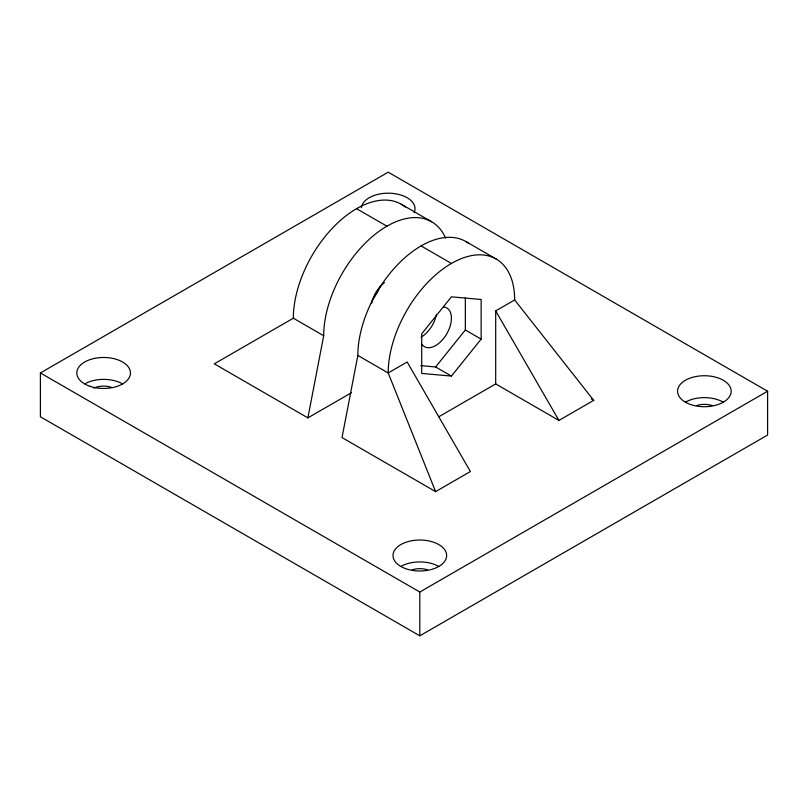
<?xml version="1.0" encoding="UTF-8"?>
<svg xmlns="http://www.w3.org/2000/svg" width="808" height="808" viewBox="0 0 808 808"><rect width="100%" height="100%" fill="white"/><g stroke="black" fill="none" stroke-linecap="round" stroke-linejoin="round"><path stroke-width="1.21" d="M293.779 317.948L214.292 363.842L307.878 417.877L323.695 335.724A89.425 51.631 -60 0 1 374.902 234.472A89.425 51.631 -60 0 1 445.592 238.097M357.843 355.439L342.026 437.582L435.613 491.618L470.397 471.539L407.161 362.014L388.194 372.963L357.843 355.439A89.425 51.631 -60 0 1 398.97 263.287A89.425 51.631 -60 0 1 468.852 243.521M420.756 365.63L435.613 366.963L465.337 329.987L465.337 297.788M451.43 376.084L481.144 339.118L481.144 299.485L451.43 296.829L421.705 333.805L421.705 373.427L451.43 376.084L435.613 366.963M40.4 372.963L388.194 172.175L767.6 391.224L767.6 435.037L419.806 635.825L40.4 416.776L40.4 372.963L419.806 592.022L767.6 391.224M307.878 417.877L351.49 392.698M495.688 383.921L495.688 310.898L514.666 299.95L593.708 400.354L558.924 420.433L495.688 383.921L438.835 416.746M401.283 204.252L431.644 221.776M465.792 241.491L496.142 259.014M356.57 208.676L386.931 226.2M421.069 245.915L451.43 263.438A89.425 51.631 -60 0 1 514.666 299.95M591.527 399.091L593.708 400.354M465.337 329.987L481.144 339.118M323.695 335.724L293.334 318.201A89.425 51.631 -60 0 1 335.179 225.341A89.425 51.631 -60 0 1 405.323 207.05M495.688 310.898L558.924 420.433M435.613 491.618L388.194 372.963A89.425 51.631 -60 0 1 451.43 263.438M419.806 592.022L419.806 635.825M400.839 566.459A26.826 15.493 0 0 0 445.723 559.52A26.826 15.493 0 0 0 412.868 540.552A26.826 15.493 0 0 0 400.839 566.459A26.826 15.493 0 0 1 438.774 566.459M685.396 402.172A26.826 15.493 0 0 0 730.28 395.233A26.826 15.493 0 0 0 697.425 376.265A26.826 15.493 0 0 0 685.396 402.172A26.826 15.493 0 0 1 723.332 402.172M361.418 207.676A26.826 15.493 0 0 1 392.557 193.395A26.826 15.493 0 0 1 414.11 212.686M93.859 388.153A15.201 8.777 0 0 1 111.231 387.274M412.211 569.812A15.201 8.777 0 0 1 427.412 569.812M696.769 405.525A15.201 8.777 0 0 1 711.969 405.525M84.668 383.921A26.826 15.493 0 0 1 122.604 383.921M371.66 303.313A22.361 12.908 -60 0 1 384.446 282.618M436.34 314.847A22.361 12.908 -60 0 1 421.069 337.189M443.521 306.959A22.361 12.908 -60 0 1 446.794 333.785A22.361 12.908 -60 0 1 421.928 344.359M380.356 286.012A40.238 23.23 -60 0 1 376.7 293.314M376.104 294.314A40.238 23.23 -60 0 1 372.205 300.132M90.223 386.386A26.826 15.493 0 0 0 130.462 372.963A26.826 15.493 0 0 0 90.223 359.55A26.826 15.493 0 0 0 90.223 386.386"/></g></svg>
